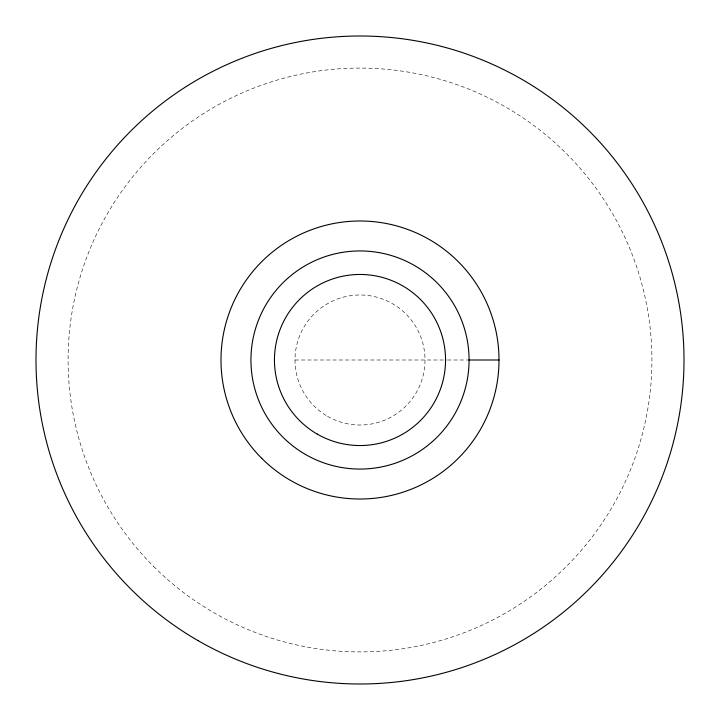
<?xml version="1.0" encoding="UTF-8"?>
<svg xmlns="http://www.w3.org/2000/svg" width="720" height="720" viewBox="0 0 720 720"><rect width="100%" height="100%" fill="white"/><g stroke="black" fill="none" stroke-linecap="round" stroke-linejoin="round"><path stroke-width="0.54" stroke-dasharray="3.6 2.7" d="M294.984 360L446.319 360M447.435 360L467.622 360M153.585 566.415A291.924 291.924 0 0 0 641.97 435.555A291.924 291.924 0 0 0 284.445 78.03A291.924 291.924 0 0 0 153.585 566.415M327.492 416.304A65.016 65.016 0 0 0 425.016 360A65.016 65.016 0 0 0 327.492 303.696A65.016 65.016 0 0 0 327.492 416.304"/><path stroke-width="1.08" d="M468.738 360L499.014 360M198 640.593A324 324 0 0 0 684 360A324 324 0 0 0 198 79.407A324 324 0 0 0 198 640.593M261.702 458.298A139.014 139.014 0 0 0 494.271 395.982A139.014 139.014 0 0 0 324.018 225.729A139.014 139.014 0 0 0 261.702 458.298M317.232 434.088A85.545 85.545 0 0 0 445.545 360A85.545 85.545 0 0 0 317.232 285.912A85.545 85.545 0 0 0 317.232 434.088M305.469 454.455A109.071 109.071 0 0 0 469.071 360A109.071 109.071 0 0 0 305.469 265.545A109.071 109.071 0 0 0 305.469 454.455"/></g></svg>
